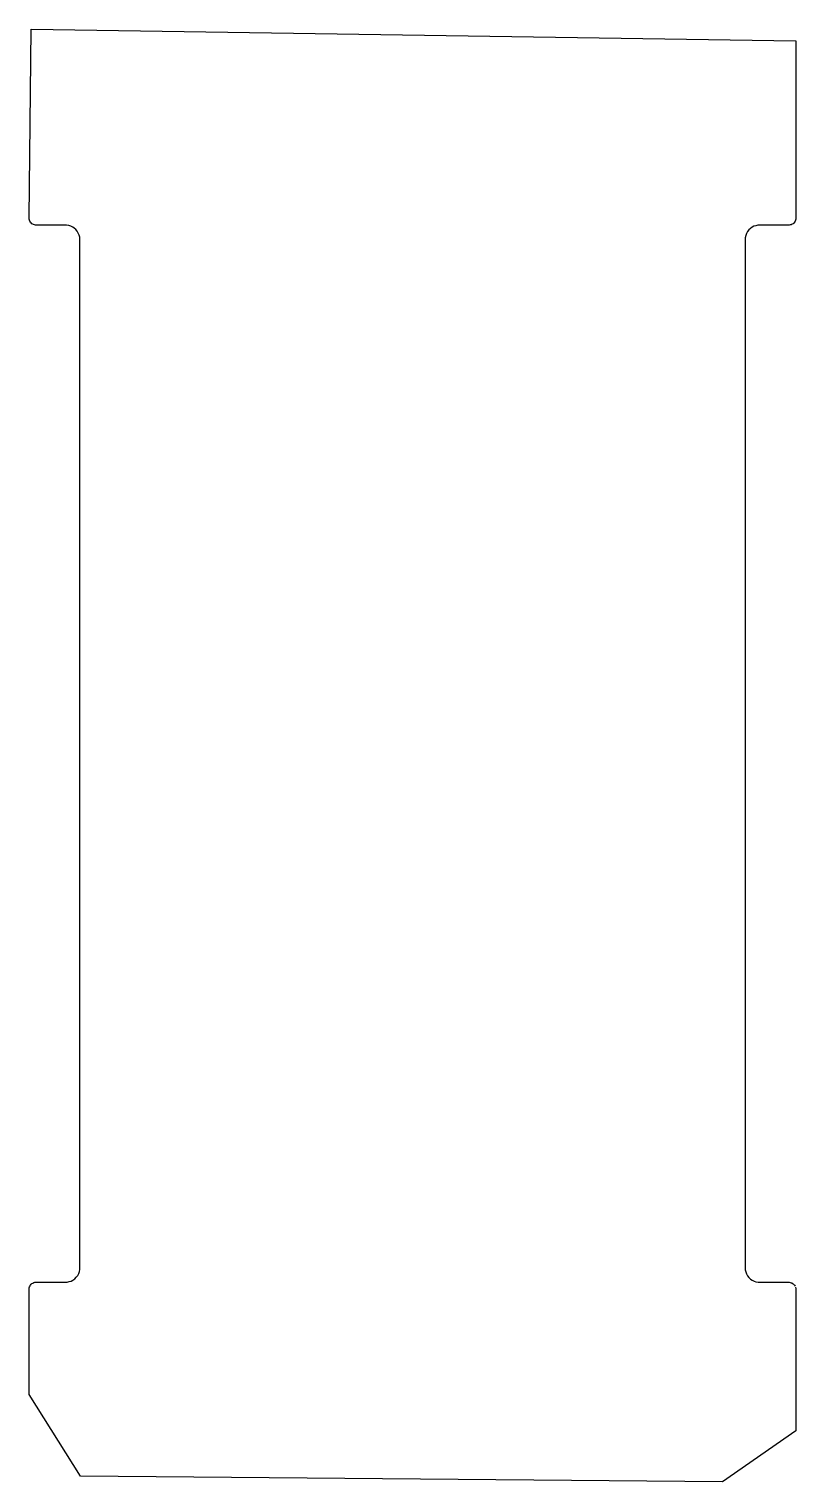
# Model space of a CAD drawing. Header units: millimetres. Extents: x -527 to 527, y -1520 to 480.
import ezdxf

# ---------------------------------------------------------------- set-up
doc = ezdxf.new("R2010")
doc.units = ezdxf.units.MM

msp = doc.modelspace()

# ---------------------------------------------------------------- linework, layer by layer
at = {"layer": 'layer_1'}
msp.add_lwpolyline([(527, -1252), (527.4, -1253.5), (527.5, -1254.9), (527.5, -1449.5), (426.7, -1520), (-456.8, -1511.9), (-527.5, -1399.4), (-527.5, -1254.4), (-527.3, -1252.9), (-526.8, -1251.4), (-526.2, -1250.1), (-525.4, -1248.9), (-524.6, -1247.9), (-523.5, -1247), (-522.2, -1246.2), (-520.8, -1245.6), (-519.4, -1245.2), (-517.8, -1245), (-482.1, -1245), (-474.9, -1244.8), (-472.3, -1244.3), (-469.7, -1243.4), (-467.1, -1242.1), (-464.6, -1240.3), (-462.5, -1238.1), (-460.6, -1235.7), (-459.2, -1233), (-458.2, -1230.3), (-457.7, -1227.6), (-457.5, -1167.7), (-457.5, 190.4), (-457.8, 193.4), (-458.6, 196.3), (-459.8, 199.2), (-461.3, 201.7), (-463.2, 204), (-465.3, 205.8), (-467.5, 207.3), (-470.1, 208.5), (-472.9, 209.4), (-475.9, 209.9), (-502, 210), (-518.5, 210.1), (-520, 210.3), (-521.3, 210.8), (-522.5, 211.3), (-523.7, 212.1), (-524.8, 213.1), (-525.7, 214.3), (-526.5, 215.7), (-527, 217.1), (-527.4, 218.5), (-527.5, 220), (-524.7, 480), (527.5, 463.9), (527.5, 219.8), (527.3, 218.3), (526.9, 216.8), (526.3, 215.4), (525.5, 214.1), (524.6, 213), (523.6, 212.1), (522.5, 211.3), (521.1, 210.7), (519.7, 210.3), (518.2, 210), (491.2, 210), (475.3, 209.9), (472.4, 209.3), (469.8, 208.5), (467.4, 207.3), (465.1, 205.6), (462.9, 203.6), (461, 201.2), (459.5, 198.5), (458.4, 195.7), (457.7, 192.8), (457.5, 190), (457.5, -1225), (457.7, -1227.8), (458.4, -1230.7), (459.5, -1233.6), (461, -1236.2), (462.9, -1238.6), (465.1, -1240.7), (467.4, -1242.3), (469.9, -1243.5), (472.5, -1244.4), (475.4, -1244.9), (491.2, -1245), (518.2, -1245), (519.7, -1245.3), (521.1, -1245.7), (521.8, -1246), (522.5, -1246.3), (523.6, -1247.1), (524.7, -1248.1), (525.7, -1249.2), (526.4, -1250.6)], dxfattribs=at)

doc.saveas('drawing.dxf')
